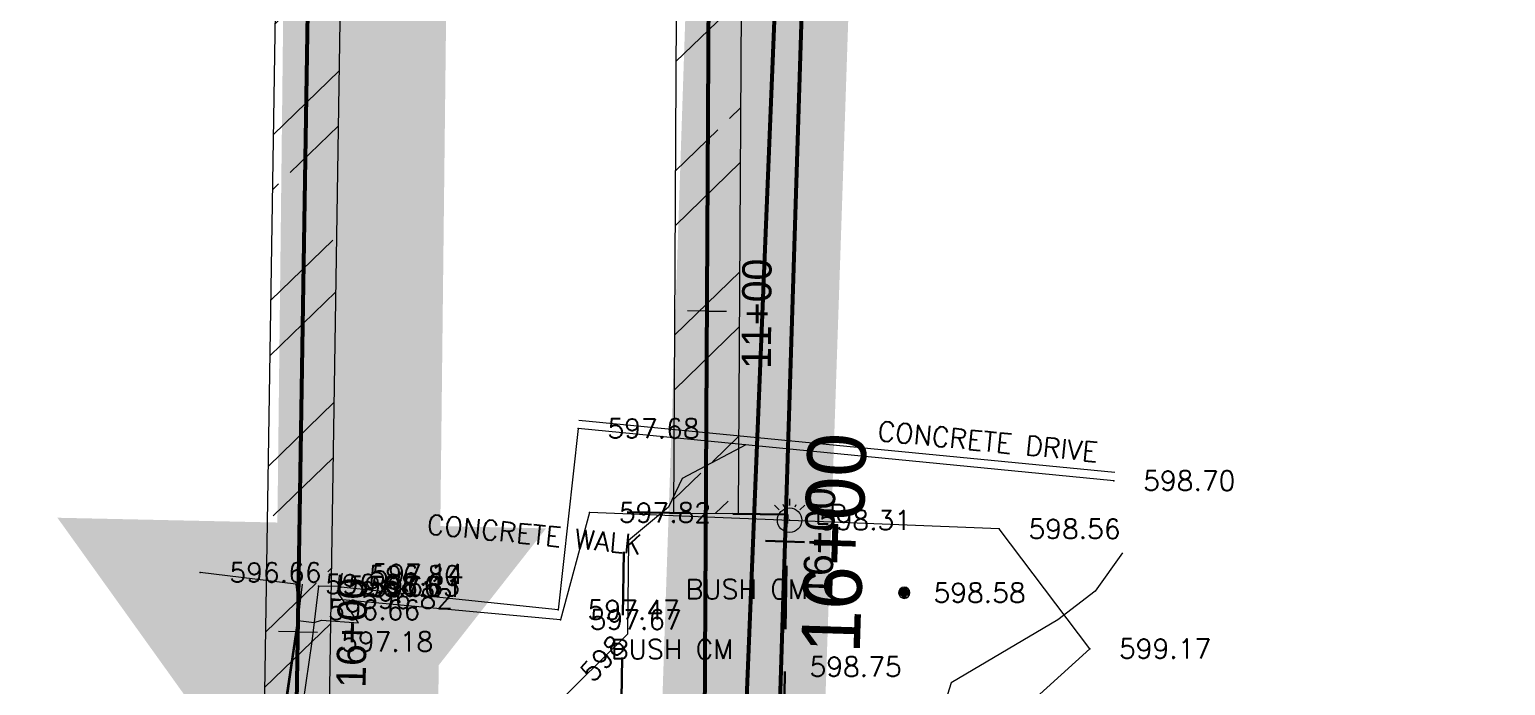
# Model space of a CAD drawing. Extents: x 2536931 to 2538613, y 7112513 to 7131087.
# Drawn here: x 2538020.7 to 2538111.3, y 7115874.6 to 7115914.9 of the extents above; entities that cross this region are included whole.
import ezdxf
from ezdxf.enums import TextEntityAlignment as Align

# ---------------------------------------------------------------- set-up
doc = ezdxf.new("R2010")
doc.units = 0
doc.header["$MEASUREMENT"] = 0
doc.linetypes.add('DGN Style 2', pattern=[6.486575117634358, 3.891945070580614, -2.594630047053743])
doc.linetypes.add('DGN Style 4', pattern=[1.5247442917175293, 0.7623721458587647, -0.3811860729293823, 0, -0.3811860729293823])
for name, color, linetype, lineweight in [('C-BORE-PIT', 5, 'DGN Style 2', 30), ('C-PIPE-CASING', 6, 'Continuous', 13), ('C-WATR-INST-200SCALE', 3, 'Continuous', 30), ('C-WATR-UGND', 4, 'Continuous', 53), ('D_ALIGN_WL_20_SCALE', 7, 'Continuous', 30), ('distance', 54, 'Continuous', 0), ('PT', 7, 'Continuous', 0), ('PTELEV', 5, 'Continuous', 0), ('V-POWR-LABL', 8, 'Continuous', 0), ('V-POWR-STRC', 8, 'Continuous', 0), ('V-PVMT-CONC', 8, 'Continuous', 0), ('V-ROAD-CURB-BACK', 8, 'Continuous', 0), ('V-ROAD-CURB-FACE', 54, 'Continuous', 0), ('V-SITE-RTWL', 8, 'Continuous', 0), ('V-SITE-VEGE', 8, 'Continuous', 0), ('V-SITE-VEGE-DESC', 8, 'Continuous', 0), ('V-SWLK-CONC', 54, 'Continuous', 0), ('V-TINN-BRKL', 100, 'Continuous', 0), ('V-TOPO-MINR', 8, 'Continuous', 0), ('V-TOPO-MISC', 8, 'Continuous', 0)]:
    doc.layers.add(name, color=color, linetype=linetype, lineweight=lineweight)
doc.layers.add('C-WATR-UGND-OLD', color=56, linetype='Continuous', lineweight=53, plot=False)
doc.styles.add('PTXT', font='romans.shx')
doc.styles.add('ROMANS', font='romans.shx')
doc.styles.add('Style-BRIDGE', font='BRIDGE.shx')

# ---------------------------------------------------------------- blocks, each defined once
blk = doc.blocks.new('SHRUB')
at = {"linetype": 'Continuous', "flags": 128}
blk.add_lwpolyline([(-0.01726971101015806, -1.057429891585791e-18, 0.9999999999999999), (0.01726971101015806, 0, 0.9999999999999999), (-0.01726971101015806, 1.057429891585791e-18)], format="xyb", dxfattribs=at)
for points in [[(0.01726971101015806, 0.002467101439833641), (-0.01726971101015806, 0.002467101439833641)], [(-0.01726971101015806, 0), (0.01726971101015806, 0)], [(-0.01480260957032442, 0.007401304319500923), (0.01480260957032442, 0.007401304319500923)], [(0.01480260957032442, 0.004934202879667282), (-0.01480260957032442, 0.004934202879667282)], [(-0.01480260957032442, 0.004934202879667282), (0.01233550766482949, 0.004934202879667282)], [(-0.01480260957032442, 0.002467101439833641), (0.01233550766482949, 0.002467101439833641)], [(0.01233550766482949, 0.01233550813049078), (-0.01233550766482949, 0.01233550813049078)], [(-0.009868406224995852, 0.009868406690657139), (0.009868406224995852, 0.009868406690657139)], [(0.00740130478516221, 0.009868406690657139), (-0.009868406224995852, 0.009868406690657139)], [(0.004934203345328569, 0.01233550813049078), (-0.004934203345328569, 0.01233550813049078)], [(-0.002467101439833641, 0.01480260957032442), (0.004934203345328569, 0.01480260957032442)], [(-0.01480260957032442, -0.002467101439833641), (0.01480260957032442, -0.002467101439833641)], [(-0.01480260957032442, -0.002467101439833641), (0.01480260957032442, -0.002467101439833641)], [(-0.01480260957032442, -0.004934202879667282), (0.01233550766482949, -0.004934202879667282)], [(0.009868406224995852, -0.007401304319500923), (-0.01233550766482949, -0.007401304319500923)], [(0.01480260957032442, -0.007401304319500923), (-0.01233550766482949, -0.007401304319500923)], [(0.00740130478516221, -0.009868406690657139), (-0.009868406224995852, -0.009868406690657139)], [(-0.00740130478516221, -0.01233550813049078), (0.00740130478516221, -0.01233550813049078)], [(-0.004934203345328569, -0.01233550813049078), (0.002467101439833641, -0.01233550813049078)], [(-0.002467101439833641, -0.01480260957032442), (0.002467101439833641, -0.01480260957032442)]]:
    blk.add_lwpolyline(points, dxfattribs=at)
blk = doc.blocks.new('LP')
at = {"linetype": 'Continuous'}
for p, q in [((-0.03148867655545473, 0.03148867655545473), (-0.04640519246459007, 0.04640519246459007)), ((0, 0.0656268522143364), (0, 0.04453171323984861)), ((0.04640519246459007, 0.04640519246459007), (0.03148867655545473, 0.03148867655545473))]:
    blk.add_line(p, q, dxfattribs=at)
at = {"flags": 128}
for points in [[(-0.01704154862090945, 0.04114193841814995), (-0.0197324687615037, 0.04763839393854141)], [(0.01704154862090945, 0.04114193841814995), (0.0197324687615037, 0.04763839393854141)]]:
    blk.add_lwpolyline(points, dxfattribs=at)
at = {"linetype": 'Continuous'}
blk.add_circle((0, 0), 0.03750000000000034, dxfattribs=at)
blk = doc.blocks.new('WVP40SC_2')
at = {"layer": 'C-WATR-INST-200SCALE', "extrusion": (0, 0, -1)}
blk.add_solid([(3.999999997322448, -2.999999999708962), (3.99999999802094, 3.000000000116415), (-1.164153218269348e-10, -1.164153218269348e-10)], dxfattribs=at)
at = {"layer": 'C-WATR-INST-200SCALE'}
blk.add_solid([(1.164153218269348e-10, -1.164153218269348e-10), (4, -3), (3.999999998486601, 3.000000000116415)], dxfattribs=at)

msp = doc.modelspace()

# ---------------------------------------------------------------- hatches: boundary and pattern name
at = {"layer": 'C-PIPE-CASING'}
h = msp.add_hatch(dxfattribs=at)
h.set_pattern_fill('ANSI32', color=256, style=0)
h.set_pattern_definition([(224.1047697022244, (2538037.251316969, 7115859.850525341), (6.047250236760854, 15.88806988195847), [14.4, -0.9999999999999999]), (224.1047697022244, (2538038.921651151, 7115858.127161271), (6.047250236760854, 15.88806988195847), [14.4, -0.9999999999999999])])
h.paths.add_polyline_path([(2538040.520765904, 7115962.891886948), (2538036.521254157, 7115962.954383269), (2538034.543379616, 7115836.378415334), (2538038.542891363, 7115836.315919012)])
h = msp.add_hatch(dxfattribs=at)
h.set_pattern_fill('ANSI32', color=256, style=0)
h.set_pattern_definition([(224.1047697022244, (2538062.939316969, 7115908.729525341), (6.047250236760854, 15.88806988195847), [14.4, -0.9999999999999999]), (224.1047697022244, (2538064.609651152, 7115907.006161271), (6.047250236760854, 15.88806988195847), [14.4, -0.9999999999999999])])
h.paths.add_polyline_path([(2538064.425913571, 7115919.652529676), (2538060.425977647, 7115919.675160658), (2538060.231020494, 7115885.217259832), (2538064.230956418, 7115885.19462885)])

# ---------------------------------------------------------------- linework, layer by layer
at = {"layer": 'C-BORE-PIT', "flags": 128}
msp.add_lwpolyline([(2538066.917896529, 7115865.130265202), (2538067.230378139, 7115885.127823938), (2538057.231598774, 7115885.284064743), (2538056.919117162, 7115865.286506008)], close=True, dxfattribs=at)
at = {"layer": 'C-PIPE-CASING', "flags": 128}
for points in [[(2538036.521254157, 7115962.954383269), (2538034.543379616, 7115836.378415335), (2538038.542891363, 7115836.315919012), (2538040.520765904, 7115962.891886949)], [(2538060.425977647, 7115919.675160658), (2538060.231020494, 7115885.217259832), (2538064.230956418, 7115885.19462885), (2538064.425913571, 7115919.652529676)]]:
    msp.add_lwpolyline(points, close=True, dxfattribs=at)
at = {"layer": 'C-WATR-UGND'}
for p, q in [((2538036.308829369, 7115821.352523457), (2538047.224187827, 7116519.891300113)), ((2538061.790429055, 7115807.338823612), (2538062.44646267, 7115923.290154042))]:
    msp.add_line(p, q, dxfattribs=at)
at = {"layer": 'C-WATR-UGND-OLD'}
msp.add_line((2538074.677449656, 7116125.133344324), (2538061.17711074, 7115695.659121022), dxfattribs=at)
at = {"layer": 'C-WATR-UGND-OLD', "color": 56, "linetype": 'DGN Style 4', "lineweight": 30}
msp.add_line((2538061.1771107, 7115695.659121), (2538074.6774497, 7116125.1333443), dxfattribs=at)
at = {"layer": 'C-WATR-UGND-OLD', "color": 56, "linetype": 'Continuous', "lineweight": 30}
for q in [(2538065.881640464, 7115883.513507328), (2538065.881640464, 7115883.513507328), (2538068.280455584, 7115883.438101595), (2538068.280455584, 7115883.438101595)]:
    msp.add_line((2538067.081048023, 7115883.475804462), q, dxfattribs=at)
at = {"layer": 'C-WATR-UGND-OLD', "flags": 128}
msp.add_lwpolyline([(2538058.27280037, 7115715.512391324), (2538070.770922882, 7116021.710413866)], dxfattribs=at)
at = {"layer": 'D_ALIGN_WL_20_SCALE', "color": 2, "lineweight": 13}
for p, q in [((2538062.301270303, 7115897.627975125), (2538061.101289509, 7115897.634764419)), ((2538062.301270303, 7115897.627975125), (2538063.501251097, 7115897.621185831)), ((2538037.192963213, 7115877.933510497), (2538035.993109689, 7115877.952259393)), ((2538037.192963213, 7115877.933510497), (2538038.392816736, 7115877.914761601))]:
    msp.add_line(p, q, dxfattribs=at)
at = {"layer": 'distance', "color": 7, "linetype": 'Continuous', "lineweight": 0, "const_width": 10}
for points in [[(2538091.41865409, 7116672.649524343), (2538056.298968789, 7115628.128972171), (2538205.250467751, 7115615.573408929), (2538287.801891067, 7115405.716585524)], [(2537996.330763005, 7115832.105946009), (2538040.315660063, 7115830.978733147), (2538048.009138353, 7116506.163559915)]]:
    msp.add_lwpolyline(points, dxfattribs=at)
at = {"layer": 'PT'}
for p in [(2538054.383, 7115890.416, 597.6809999998659), (2538087.268, 7115887.207, 598.6990000000224), (2538055.087, 7115885.254, 597.8159999996424), (2538067.363, 7115884.788, 598.3109999997541), (2538080.227, 7115884.253, 598.558999999892), (2538031.181, 7115881.578, 596.6609999998473), (2538039.729, 7115881.395, 596.8009999999776), (2538039.903, 7115881.488, 597.1379999998026), (2538037.061, 7115880.861, 596.6779999998398), (2538038.449, 7115880.73, 596.6589999999851), (2538039.673, 7115880.718, 596.6339999996126), (2538039.82, 7115880.682, 597.1119999997318), (2538074.398, 7115880.331, 598.5749999997206), (2538039.25, 7115879.967, 596.8199999998324), (2538037.234, 7115879.28, 596.655999999959), (2538053.166, 7115879.281, 597.4669999997132), (2538053.293, 7115878.675, 597.6689999997616), (2538038.034, 7115877.336, 597.1790000000037), (2538085.786, 7115876.9, 599.1689999997616), (2538066.787, 7115875.789, 598.7539999997243)]:
    msp.add_point(p, dxfattribs=at)
at = {"layer": 'V-PVMT-CONC', "flags": 128}
for points in [[(2538054.383, 7115890.416), (2538053.166, 7115879.281), (2538039.82, 7115880.682), (2538039.673, 7115880.718), (2538038.449, 7115880.73)], [(2538037.061, 7115880.861), (2538031.181, 7115881.578)]]:
    msp.add_lwpolyline(points, dxfattribs=at)
at = {"layer": 'V-ROAD-CURB-BACK', "flags": 128}
msp.add_lwpolyline([(2538087.268, 7115887.207), (2538054.383, 7115890.416)], dxfattribs=at)
at = {"layer": 'V-ROAD-CURB-FACE', "flags": 128}
msp.add_lwpolyline([(2538087.316560585, 7115887.704636283), (2538054.431560585, 7115890.913636283)], dxfattribs=at)
at = {"layer": 'V-SITE-RTWL', "flags": 128}
for points in [[(2538037.456392745, 7115880.851370658), (2538037.042696135, 7115877.46803019), (2538035.950549054, 7115869.890699807), (2538034.758938493, 7115863.684560855), (2538034.731065795, 7115863.539394442, -0.0007258529953524768), (2538034.74623519, 7115863.393809134, -0.07069618754445658), (2538034.196146546, 7115849.218975928, -0.0001983600336089766), (2538034.188971764, 7115849.1796239, 0.0004516247386357148), (2538034.184864899, 7115849.138519693, 0.1107551149059163), (2538035.402096253, 7115839.205117089, 0.0001882855788261635), (2538035.407886924, 7115839.188897836, 0.000352479280902244), (2538035.414345412, 7115839.172567719, 0.1456017938496275), (2538039.805934384, 7115833.589302214)], [(2538038.449, 7115880.73), (2538038.034, 7115877.336), (2538036.937, 7115869.725), (2538035.741, 7115863.496000001, -0.07069618754445658), (2538035.18, 7115849.04, 0.1107551149059163), (2538036.344, 7115839.541, 0.1456017938496275), (2538040.383, 7115834.406)]]:
    msp.add_lwpolyline(points, format="xyb", dxfattribs=at)
at = {"layer": 'V-TINN-BRKL', "extrusion": (-0.030649822688028, 0.002990885844788866, 0.9995257090095562), "elevation": -55910.70336795266, "flags": 128}
msp.add_lwpolyline([(-7328749.315880651, 1834133.457357534), (-7328749.315880649, 1834100.400478825)], dxfattribs=at)
at = {"layer": 'V-TINN-BRKL', "extrusion": (-0.00284878577562297, 0.000347377449170352, 0.9999958818657768), "elevation": -4161.751792486668, "flags": 128}
msp.add_lwpolyline([(2538028.461963856, 7115882.736039405), (2538022.581939287, 7115883.453039448)], dxfattribs=at)
at = {"layer": 'V-TINN-BRKL', "extrusion": (-0.0196799297198446, -0.2379162932202642, 0.9710862669127553), "elevation": -1742353.022731157, "flags": 128}
msp.add_lwpolyline([(1942793.948731643, 7089933.832374572), (1942793.948731643, 7089934.531912991)], dxfattribs=at)
at = {"layer": 'V-TINN-BRKL', "extrusion": (-0.003285312592879751, -0.03190315602242264, 0.9994855653569872), "elevation": -234760.5009917641, "flags": 128}
msp.add_lwpolyline([(1795766.620948681, 7334678.869260048), (1795766.620948681, 7334679.679939391)], dxfattribs=at)
at = {"layer": 'V-TINN-BRKL', "extrusion": (0.018248100829333, 0.1492386848548342, 0.9886328043105397), "elevation": 1108868.939915521, "flags": 128}
msp.add_lwpolyline([(-1655616.257306701, -7287437.311622102), (-1655616.257306701, -7287433.853029758)], dxfattribs=at)
at = {"layer": 'V-TINN-BRKL'}
for points in [[(2538054.383, 7115890.416, 597.6809999998659), (2538053.166, 7115879.281, 597.4669999997132), (2538039.82, 7115880.682, 597.1119999997318), (2538039.673, 7115880.718, 596.6339999996126), (2538038.449, 7115880.73, 596.6589999999851)], [(2538037.061, 7115880.861, 596.6779999998398), (2538037.234, 7115879.28, 596.655999999959), (2538035.899614056, 7115870.215619049, 596.1969999996945), (2538034.945, 7115866.287, 596.2579999999143)], [(2538037.456392745, 7115880.851370658, 596.6589999999851), (2538037.042696128, 7115877.468030159, 597.1790000000037), (2538035.950549056, 7115869.890699819, 596.9559999997728)], [(2538038.449, 7115880.73, 596.6589999999851), (2538038.034, 7115877.336, 597.1790000000037), (2538036.937, 7115869.725, 596.9559999997728)]]:
    msp.add_polyline3d(points, dxfattribs=at)
at = {"layer": 'V-TOPO-MINR', "flags": 128}
for points, elevation in [([(2538064.687828093, 7115889.410429272), (2538060.778223164, 7115887.33650123), (2538059.932699373, 7115885.576122339), (2538057.470955173, 7115883.544154963), (2538057.409602765, 7115877.794570504), (2538049.838300208, 7115870.329072616), (2538049.596788066, 7115869.331108858), (2538050.335532536, 7115858.913882821), (2538048.074778341, 7115857.664449287), (2538046.266704252, 7115856.151091195), (2538044.434499467, 7115853.948770269), (2538041.381606079, 7115848.713401214), (2538040.459244289, 7115845.927407157), (2538040.04896144, 7115842.952407395), (2538040.284361179, 7115839.591293717), (2538042.344185473, 7115835.300714971), (2538041.421415312, 7115830.921604534)], 598), ([(2538087.805763695, 7115882.775433356), (2538086.126569422, 7115880.42689883), (2538083.822910533, 7115878.661654161), (2538077.290325228, 7115874.793943264), (2538074.667483656, 7115866.439041008), (2538073.847617554, 7115866.013537942), (2538071.439938774, 7115866.224026222), (2538060.124809571, 7115865.004460791), (2538057.076372676, 7115863.885357391), (2538054.28981892, 7115862.268945793), (2538051.805768257, 7115860.203075161), (2538049.697968637, 7115857.771958836), (2538048.079554083, 7115855.153518617), (2538046.903659508, 7115852.371351672), (2538045.472406066, 7115845.478137732), (2538045.263269396, 7115843.14585873), (2538044.306540383, 7115840.416272998), (2538043.935476983, 7115833.765408749), (2538042.799845489, 7115827.605936958)], 599), ([(2538036.166039959, 7115871.385778451), (2538036.834333918, 7115876.146052981), (2538037.108171067, 7115878.088188098), (2538037.185103233, 7115878.632680061), (2538037.526789192, 7115878.590900548), (2538038.176855769, 7115878.504319229), (2538038.640306406, 7115878.647835652), (2538040.899157979, 7115878.492789896), (2538039.601369863, 7115880.407753427), (2538039.785556485, 7115880.690435148), (2538039.787228296, 7115880.938771708), (2538039.831747774, 7115881.449916914)], 597)]:
    msp.add_lwpolyline(points, dxfattribs=dict(at, elevation=elevation))
at = {"layer": 'V-TOPO-MISC', "flags": 128}
msp.add_lwpolyline([(2538040.643, 7115832.794), (2538045.352, 7115821.467), (2538058.275, 7115831.073), (2538058.525, 7115852.152), (2538085.786, 7115876.9), (2538080.227, 7115884.253), (2538055.087, 7115885.254), (2538053.293, 7115878.675), (2538039.25, 7115879.967)], dxfattribs=at)

# ---------------------------------------------------------------- block references
at = {"layer": 'C-WATR-INST-200SCALE', "xscale": 5, "yscale": 5, "zscale": 5, "rotation": 88.75110937865153}
msp.add_blockref('WVP40SC_2', (2538036.984841958, 7115864.61459393), dxfattribs=at)
at = {"layer": 'V-POWR-STRC', "xscale": 20, "yscale": 20, "zscale": 20}
msp.add_blockref('LP', (2538067.363, 7115884.788), dxfattribs=at)
at = {"layer": 'V-SITE-VEGE', "xscale": 20, "yscale": 20, "zscale": 20}
msp.add_blockref('SHRUB', (2538074.398, 7115880.331), dxfattribs=at)

# ---------------------------------------------------------------- texts
at = {"layer": 'C-WATR-UGND-OLD', "color": 56, "linetype": 'Continuous', "lineweight": 13, "style": 'Style-BRIDGE'}
for height in [3.6, 1.8]:
    msp.add_text('16+00', height=height, rotation=88.19952449269223, dxfattribs=at).set_placement((2538068.280455584, 7115883.438101596), align=Align.TOP_CENTER)
at = {"layer": 'D_ALIGN_WL_20_SCALE', "color": 2, "lineweight": 13, "style": 'Style-BRIDGE'}
msp.add_text('11+00', height=1.8, rotation=89.60930658103807, dxfattribs=at).set_placement((2538066.240307963, 7115897.454303697), align=Align.CENTER)
msp.add_text('16+00', height=1.8, rotation=89.10476970691543, dxfattribs=at).set_placement((2538039.592670261, 7115877.896012704), align=Align.TOP_CENTER)
at = {"layer": 'PTELEV', "style": 'PTXT'}
for s, p in [('597.68', (2538056.183000002, 7115889.816000007, 597.6809999998659)), ('598.70', (2538089.067999998, 7115886.607000001, 598.6990000000224)), ('597.82', (2538056.886999998, 7115884.654000007, 597.8159999996424)), ('598.31', (2538069.162999998, 7115884.188000001, 598.3109999997541)), ('598.56', (2538082.026999999, 7115883.652999997, 598.558999999892)), ('596.66', (2538032.981000004, 7115880.978, 596.6609999998473)), ('597.14', (2538041.702999998, 7115880.888000004, 597.1379999998026)), ('596.68', (2538038.861, 7115880.261, 596.6779999998398)), ('596.66', (2538040.248999998, 7115880.130000003, 596.6589999999851)), ('596.63', (2538041.473000003, 7115880.118000001, 596.6339999996126)), ('596.80', (2538041.528999999, 7115880.795000002, 596.8009999999776)), ('597.11', (2538041.619999999, 7115880.082000002, 597.1119999997318)), ('596.82', (2538041.049999999, 7115879.366999999, 596.8199999998324)), ('598.58', (2538076.197999999, 7115879.730999999, 598.5749999997206)), ('596.66', (2538039.034000002, 7115878.68, 596.655999999959)), ('597.47', (2538054.965999998, 7115878.680999994, 597.4669999997132)), ('597.67', (2538055.093000002, 7115878.074999996, 597.6689999997616)), ('597.18', (2538039.834000004, 7115876.735999994, 597.1790000000037)), ('599.17', (2538087.585999999, 7115876.300000004, 599.1689999997616)), ('598.75', (2538068.586999999, 7115875.189000003, 598.7539999997243))]:
    msp.add_text(s, height=1.2, dxfattribs=at).set_placement(p)
at = {"layer": 'V-POWR-LABL', "insert": (2538068.9086, 7115885.754), "char_height": 1.2, "attachment_point": 1, "style": 'ROMANS'}
msp.add_mtext('LP', dxfattribs=at)
at = {"layer": 'V-PVMT-CONC', "insert": (2538072.837824375, 7115890.877046581), "char_height": 1.2, "attachment_point": 1, "rotation": 354.4265814543993, "style": 'ROMANS'}
msp.add_mtext('CONCRETE DRIVE', dxfattribs=at)
at = {"layer": 'V-SITE-VEGE-DESC', "char_height": 1.2, "attachment_point": 1, "style": 'ROMANS'}
for insert in [(2538060.98088433, 7115881.153011355), (2538056.400481967, 7115877.467514403)]:
    msp.add_mtext('BUSH CM ', dxfattribs=dict(at, insert=insert))
at = {"layer": 'V-SWLK-CONC', "insert": (2538045.170811711, 7115885.147993159), "char_height": 1.2, "attachment_point": 1, "rotation": 354.4265814543993, "style": 'ROMANS'}
msp.add_mtext('CONCRETE WALK', dxfattribs=at)
at = {"layer": 'V-TOPO-MINR', "insert": (2538055.887624833, 7115876.293861353), "char_height": 1.2, "attachment_point": 5, "rotation": 47.72701130692197, "style": 'ROMANS'}
msp.add_mtext('598', dxfattribs=at)

doc.saveas('drawing.dxf')
